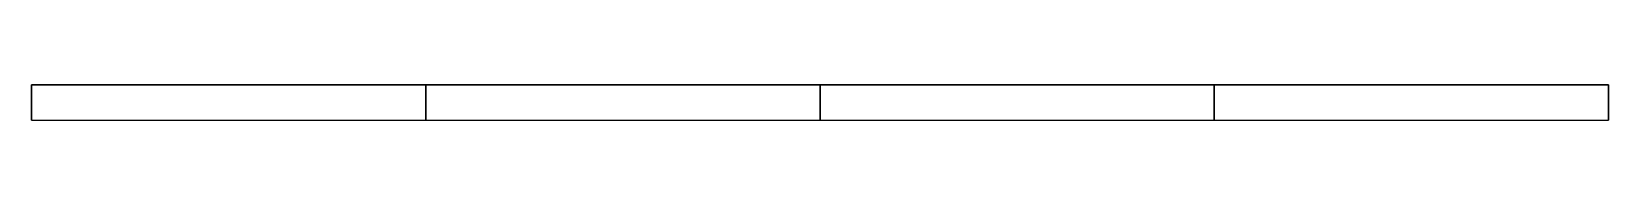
# Model space of a CAD drawing. Extents: x 0 to 225, y 0 to 5.
import ezdxf

# ---------------------------------------------------------------- set-up
doc = ezdxf.new("R2010")
doc.units = 0
doc.layers.get('0').update_dxf_attribs({"linetype": 'CONTINUOUS'})

msp = doc.modelspace()

# ---------------------------------------------------------------- linework, layer by layer
at = {"linetype": 'CONTINUOUS'}
for p, q in [((0, 0), (0, 5)), ((0, 5), (56.25, 5)), ((0, 0), (0, 5)), ((56.25, 5), (0, 5)), ((0, 5), (0, 0)), ((56.25, 5), (56.25, 0)), ((56.25, 0), (56.25, 5)), ((56.25, 5), (112.5, 5)), ((56.25, 0), (56.25, 5)), ((112.5, 5), (56.25, 5)), ((56.25, 5), (56.25, 0)), ((112.5, 5), (112.5, 0)), ((112.5, 0), (112.5, 5)), ((112.5, 5), (168.75, 5)), ((112.5, 0), (112.5, 5)), ((168.75, 5), (112.5, 5)), ((112.5, 5), (112.5, 0)), ((168.75, 5), (168.75, 0)), ((168.75, 0), (168.75, 5)), ((168.75, 5), (225, 5)), ((168.75, 0), (168.75, 5)), ((225, 5), (168.75, 5)), ((168.75, 5), (168.75, 0)), ((225, 0), (225, 5)), ((225, 5), (225, 0)), ((225, 0), (225, 5)), ((0, 0), (225, 0)), ((0, 0), (56.25, 0)), ((0, 0), (56.25, 0)), ((56.25, 0), (112.5, 0)), ((56.25, 0), (112.5, 0)), ((112.5, 0), (168.75, 0)), ((112.5, 0), (168.75, 0)), ((168.75, 0), (225, 0)), ((168.75, 0), (225, 0))]:
    msp.add_line(p, q, dxfattribs=at)

doc.saveas('drawing.dxf')
